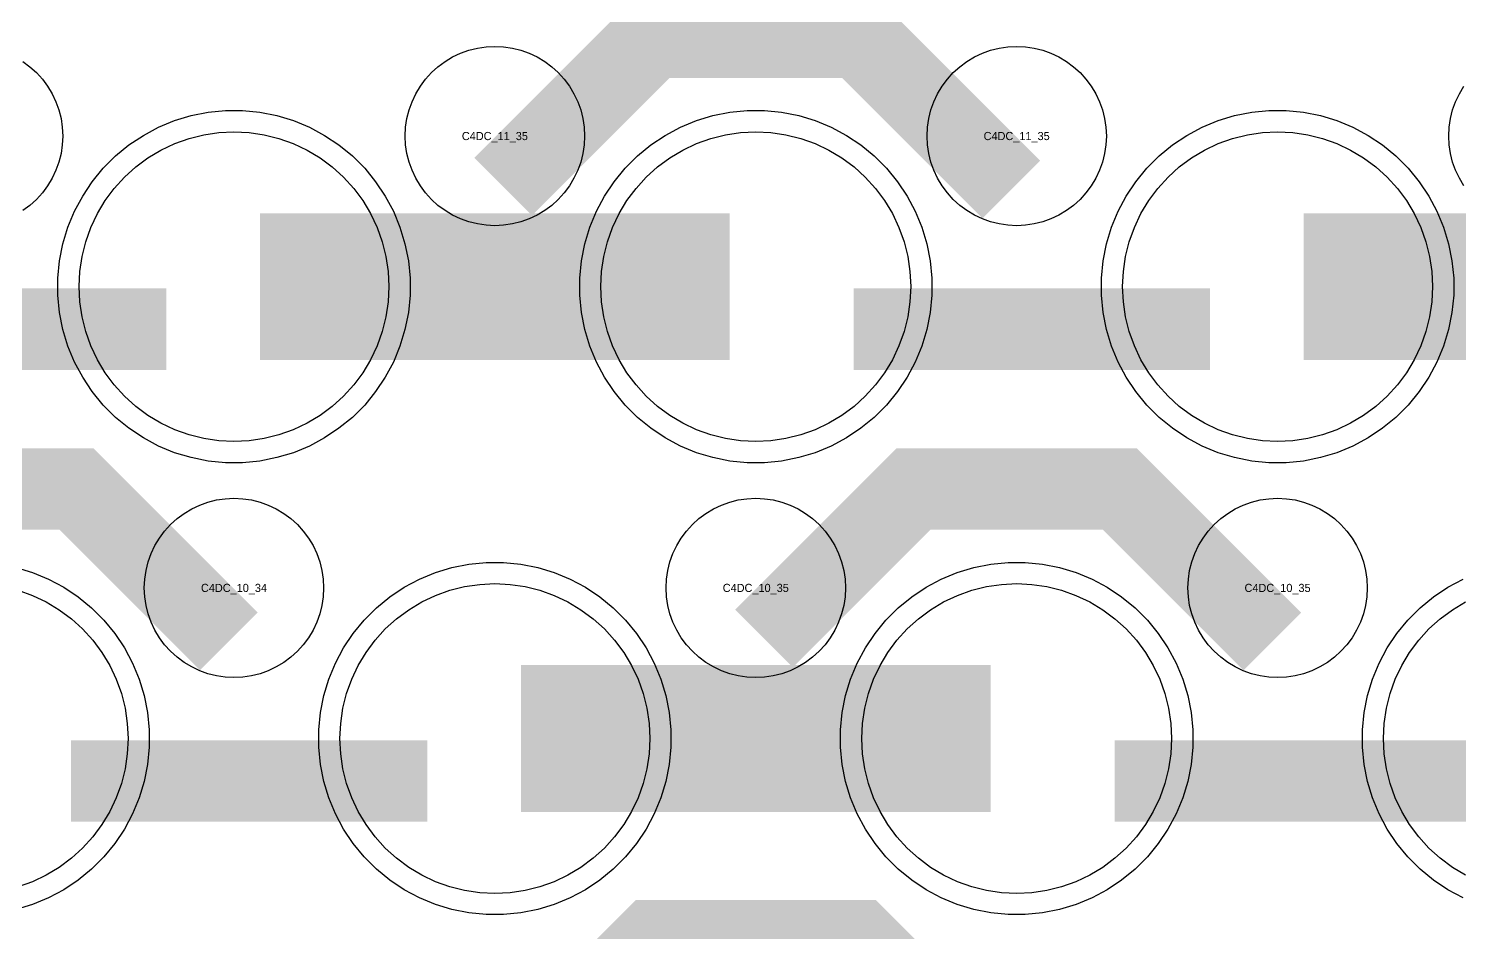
# Model space of a CAD drawing. Extents: x -11880 to 11880, y -14992 to 14992.
# Drawn here: x -943 to -504.2, y -13513.4 to -13236.2 of the extents above; entities that cross this region are included whole.
import ezdxf
from ezdxf.enums import TextEntityAlignment as Align

# ---------------------------------------------------------------- set-up
doc = ezdxf.new("R2010")
doc.units = 0
doc.header["$MEASUREMENT"] = 0
for name, color, linetype in [('GDS_775_DT_237', 138, 'CONTINUOUS'), ('RDL1_FS', 34, 'CONTINUOUS'), ('RDL_BS', 160, 'CONTINUOUS')]:
    doc.layers.add(name, color=color, linetype=linetype)

msp = doc.modelspace()

# ---------------------------------------------------------------- linework, layer by layer
at = {"layer": 'RDL1_FS'}
for points in [[(-880, -13362.869), (-884.657, -13362.64), (-889.268, -13361.956), (-893.791, -13360.824), (-898.181, -13359.252), (-902.395, -13357.26), (-906.395, -13354.862), (-910.14, -13352.084), (-913.594, -13348.954), (-916.724, -13345.5), (-919.502, -13341.755), (-921.9, -13337.755), (-923.892, -13333.541), (-925.464, -13329.151), (-926.596, -13324.628), (-927.28, -13320.017), (-927.509, -13315.36), (-927.28, -13310.703), (-926.596, -13306.092), (-925.464, -13301.569), (-923.892, -13297.179), (-921.9, -13292.965), (-919.502, -13288.965), (-916.724, -13285.22), (-913.594, -13281.766), (-910.14, -13278.636), (-906.395, -13275.858), (-902.395, -13273.46), (-898.181, -13271.468), (-893.791, -13269.896), (-889.268, -13268.764), (-884.657, -13268.08), (-880, -13267.851), (-875.343, -13268.08), (-870.732, -13268.764), (-866.209, -13269.896), (-861.819, -13271.468), (-857.605, -13273.46), (-853.605, -13275.858), (-849.86, -13278.636), (-846.406, -13281.766), (-843.276, -13285.22), (-840.498, -13288.965), (-838.1, -13292.965), (-836.108, -13297.179), (-834.536, -13301.569), (-833.404, -13306.092), (-832.72, -13310.703), (-832.491, -13315.36), (-832.72, -13320.017), (-833.404, -13324.628), (-834.536, -13329.151), (-836.108, -13333.541), (-838.1, -13337.755), (-840.498, -13341.755), (-843.276, -13345.5), (-846.406, -13348.954), (-849.86, -13352.084), (-853.605, -13354.862), (-857.605, -13357.26), (-861.819, -13359.252), (-866.209, -13360.824), (-870.732, -13361.956), (-875.343, -13362.64)], [(-720, -13362.869), (-724.657, -13362.64), (-729.268, -13361.956), (-733.791, -13360.824), (-738.181, -13359.252), (-742.395, -13357.26), (-746.395, -13354.862), (-750.14, -13352.084), (-753.594, -13348.954), (-756.724, -13345.5), (-759.502, -13341.755), (-761.9, -13337.755), (-763.892, -13333.541), (-765.464, -13329.151), (-766.596, -13324.628), (-767.28, -13320.017), (-767.509, -13315.36), (-767.28, -13310.703), (-766.596, -13306.092), (-765.464, -13301.569), (-763.892, -13297.179), (-761.9, -13292.965), (-759.502, -13288.965), (-756.724, -13285.22), (-753.594, -13281.766), (-750.14, -13278.636), (-746.395, -13275.858), (-742.395, -13273.46), (-738.181, -13271.468), (-733.791, -13269.896), (-729.268, -13268.764), (-724.657, -13268.08), (-720, -13267.851), (-715.343, -13268.08), (-710.732, -13268.764), (-706.209, -13269.896), (-701.819, -13271.468), (-697.605, -13273.46), (-693.605, -13275.858), (-689.86, -13278.636), (-686.406, -13281.766), (-683.276, -13285.22), (-680.498, -13288.965), (-678.1, -13292.965), (-676.108, -13297.179), (-674.536, -13301.569), (-673.404, -13306.092), (-672.72, -13310.703), (-672.491, -13315.36), (-672.72, -13320.017), (-673.404, -13324.628), (-674.536, -13329.151), (-676.108, -13333.541), (-678.1, -13337.755), (-680.498, -13341.755), (-683.276, -13345.5), (-686.406, -13348.954), (-689.86, -13352.084), (-693.605, -13354.862), (-697.605, -13357.26), (-701.819, -13359.252), (-706.209, -13360.824), (-710.732, -13361.956), (-715.343, -13362.64)], [(-560, -13362.869), (-564.657, -13362.64), (-569.268, -13361.956), (-573.791, -13360.824), (-578.181, -13359.252), (-582.395, -13357.26), (-586.395, -13354.862), (-590.14, -13352.084), (-593.594, -13348.954), (-596.724, -13345.5), (-599.502, -13341.755), (-601.9, -13337.755), (-603.892, -13333.541), (-605.464, -13329.151), (-606.596, -13324.628), (-607.28, -13320.017), (-607.509, -13315.36), (-607.28, -13310.703), (-606.596, -13306.092), (-605.464, -13301.569), (-603.892, -13297.179), (-601.9, -13292.965), (-599.502, -13288.965), (-596.724, -13285.22), (-593.594, -13281.766), (-590.14, -13278.636), (-586.395, -13275.858), (-582.395, -13273.46), (-578.181, -13271.468), (-573.791, -13269.896), (-569.268, -13268.764), (-564.657, -13268.08), (-560, -13267.851), (-555.343, -13268.08), (-550.732, -13268.764), (-546.209, -13269.896), (-541.819, -13271.468), (-537.605, -13273.46), (-533.605, -13275.858), (-529.86, -13278.636), (-526.406, -13281.766), (-523.276, -13285.22), (-520.498, -13288.965), (-518.1, -13292.965), (-516.108, -13297.179), (-514.536, -13301.569), (-513.404, -13306.092), (-512.72, -13310.703), (-512.491, -13315.36), (-512.72, -13320.017), (-513.404, -13324.628), (-514.536, -13329.151), (-516.108, -13333.541), (-518.1, -13337.755), (-520.498, -13341.755), (-523.276, -13345.5), (-526.406, -13348.954), (-529.86, -13352.084), (-533.605, -13354.862), (-537.605, -13357.26), (-541.819, -13359.252), (-546.209, -13360.824), (-550.732, -13361.956), (-555.343, -13362.64)], [(-800, -13501.434), (-804.657, -13501.205), (-809.268, -13500.521), (-813.791, -13499.389), (-818.181, -13497.817), (-822.395, -13495.825), (-826.395, -13493.427), (-830.14, -13490.649), (-833.594, -13487.519), (-836.724, -13484.065), (-839.502, -13480.32), (-841.9, -13476.32), (-843.892, -13472.106), (-845.464, -13467.716), (-846.596, -13463.193), (-847.28, -13458.582), (-847.509, -13453.925), (-847.28, -13449.268), (-846.596, -13444.657), (-845.464, -13440.134), (-843.892, -13435.744), (-841.9, -13431.53), (-839.502, -13427.53), (-836.724, -13423.785), (-833.594, -13420.331), (-830.14, -13417.201), (-826.395, -13414.423), (-822.395, -13412.025), (-818.181, -13410.033), (-813.791, -13408.461), (-809.268, -13407.329), (-804.657, -13406.645), (-800, -13406.416), (-795.343, -13406.645), (-790.732, -13407.329), (-786.209, -13408.461), (-781.819, -13410.033), (-777.605, -13412.025), (-773.605, -13414.423), (-769.86, -13417.201), (-766.406, -13420.331), (-763.276, -13423.785), (-760.498, -13427.53), (-758.1, -13431.53), (-756.108, -13435.744), (-754.536, -13440.134), (-753.404, -13444.657), (-752.72, -13449.268), (-752.491, -13453.925), (-752.72, -13458.582), (-753.404, -13463.193), (-754.536, -13467.716), (-756.108, -13472.106), (-758.1, -13476.32), (-760.498, -13480.32), (-763.276, -13484.065), (-766.406, -13487.519), (-769.86, -13490.649), (-773.605, -13493.427), (-777.605, -13495.825), (-781.819, -13497.817), (-786.209, -13499.389), (-790.732, -13500.521), (-795.343, -13501.205)], [(-640, -13501.434), (-644.657, -13501.205), (-649.268, -13500.521), (-653.791, -13499.389), (-658.181, -13497.817), (-662.395, -13495.825), (-666.395, -13493.427), (-670.14, -13490.649), (-673.594, -13487.519), (-676.724, -13484.065), (-679.502, -13480.32), (-681.9, -13476.32), (-683.892, -13472.106), (-685.464, -13467.716), (-686.596, -13463.193), (-687.28, -13458.582), (-687.509, -13453.925), (-687.28, -13449.268), (-686.596, -13444.657), (-685.464, -13440.134), (-683.892, -13435.744), (-681.9, -13431.53), (-679.502, -13427.53), (-676.724, -13423.785), (-673.594, -13420.331), (-670.14, -13417.201), (-666.395, -13414.423), (-662.395, -13412.025), (-658.181, -13410.033), (-653.791, -13408.461), (-649.268, -13407.329), (-644.657, -13406.645), (-640, -13406.416), (-635.343, -13406.645), (-630.732, -13407.329), (-626.209, -13408.461), (-621.819, -13410.033), (-617.605, -13412.025), (-613.605, -13414.423), (-609.86, -13417.201), (-606.406, -13420.331), (-603.276, -13423.785), (-600.498, -13427.53), (-598.1, -13431.53), (-596.108, -13435.744), (-594.536, -13440.134), (-593.404, -13444.657), (-592.72, -13449.268), (-592.491, -13453.925), (-592.72, -13458.582), (-593.404, -13463.193), (-594.536, -13467.716), (-596.108, -13472.106), (-598.1, -13476.32), (-600.498, -13480.32), (-603.276, -13484.065), (-606.406, -13487.519), (-609.86, -13490.649), (-613.605, -13493.427), (-617.605, -13495.825), (-621.819, -13497.817), (-626.209, -13499.389), (-630.732, -13500.521), (-635.343, -13501.205)]]:
    msp.add_lwpolyline(points, close=True, dxfattribs=at)
for points in [[(-871.998, -13315.36, 45, 45, 0), (-799.998, -13315.36, 45, 45, 0)], [(-799.998, -13315.36, 45, 45, 0), (-727.998, -13315.36, 45, 45, 0)], [(-551.998, -13315.36, 45, 45, 0), (-479.998, -13315.36, 45, 45, 0)], [(-791.998, -13453.925, 45, 45, 0), (-719.998, -13453.925, 45, 45, 0)], [(-719.998, -13453.925, 45, 45, 0), (-647.998, -13453.925, 45, 45, 0)]]:
    msp.add_lwpolyline(points, format="xyseb", dxfattribs=at)
for points in [[(-946.209, -13408.461), (-941.819, -13410.033), (-937.605, -13412.025), (-933.605, -13414.423), (-929.86, -13417.201), (-926.406, -13420.331), (-923.276, -13423.785), (-920.498, -13427.53), (-918.1, -13431.53), (-916.108, -13435.744), (-914.536, -13440.134), (-913.404, -13444.657), (-912.72, -13449.268), (-912.491, -13453.925), (-912.72, -13458.582), (-913.404, -13463.193), (-914.536, -13467.716), (-916.108, -13472.106), (-918.1, -13476.32), (-920.498, -13480.32), (-923.276, -13484.065), (-926.406, -13487.519), (-929.86, -13490.649), (-933.605, -13493.427), (-937.605, -13495.825), (-941.819, -13497.817), (-946.209, -13499.389)], [(-502.395, -13495.825), (-506.395, -13493.427), (-510.14, -13490.649), (-513.594, -13487.519), (-516.724, -13484.065), (-519.502, -13480.32), (-521.9, -13476.32), (-523.892, -13472.106), (-525.464, -13467.716), (-526.596, -13463.193), (-527.28, -13458.582), (-527.509, -13453.925), (-527.28, -13449.268), (-526.596, -13444.657), (-525.464, -13440.134), (-523.892, -13435.744), (-521.9, -13431.53), (-519.502, -13427.53), (-516.724, -13423.785), (-513.594, -13420.331), (-510.14, -13417.201), (-506.395, -13414.423), (-502.395, -13412.025)]]:
    msp.add_lwpolyline(points, dxfattribs=at)
at = {"layer": 'RDL_BS'}
for points in [[(-797.438, -13284.674, 25, 25, 0), (-751.623, -13238.859, 25, 25, 0), (-718.07, -13238.859, 25, 25, 0)], [(-641.599, -13285.573, 25, 25, 0), (-688.313, -13238.859, 25, 25, 0), (-718.071, -13238.859, 25, 25, 0)], [(-1009.984, -13328.373, 25, 25, 0), (-900.719, -13328.373, 25, 25, 0)], [(-689.984, -13328.373, 25, 25, 0), (-580.719, -13328.373, 25, 25, 0)], [(-881.599, -13424.138, 25, 25, 0), (-928.313, -13377.424, 25, 25, 0), (-958.071, -13377.424, 25, 25, 0)], [(-717.438, -13423.239, 25, 25, 0), (-671.623, -13377.424, 25, 25, 0), (-638.07, -13377.424, 25, 25, 0)], [(-561.599, -13424.138, 25, 25, 0), (-608.313, -13377.424, 25, 25, 0), (-638.071, -13377.424, 25, 25, 0)], [(-929.984, -13466.938, 25, 25, 0), (-820.719, -13466.938, 25, 25, 0)], [(-609.984, -13466.938, 25, 25, 0), (-500.719, -13466.938, 25, 25, 0)], [(-797.438, -13561.799, 25, 25, 0), (-751.623, -13515.984, 25, 25, 0), (-718.07, -13515.984, 25, 25, 0)], [(-641.599, -13562.698, 25, 25, 0), (-688.313, -13515.984, 25, 25, 0), (-718.071, -13515.984, 25, 25, 0)]]:
    msp.add_lwpolyline(points, format="xyseb", dxfattribs=at)
for points in [[(-800, -13296.666), (-802.693, -13296.534), (-805.365, -13296.138), (-807.984, -13295.481), (-810.519, -13294.574), (-812.956, -13293.422), (-815.28, -13292.029), (-817.443, -13290.426), (-819.442, -13288.614), (-821.254, -13286.615), (-822.857, -13284.452), (-824.25, -13282.128), (-825.402, -13279.691), (-826.309, -13277.156), (-826.966, -13274.537), (-827.362, -13271.865), (-827.494, -13269.172), (-827.362, -13266.479), (-826.966, -13263.807), (-826.309, -13261.188), (-825.402, -13258.653), (-824.25, -13256.216), (-822.857, -13253.892), (-821.254, -13251.729), (-819.442, -13249.73), (-817.443, -13247.918), (-815.28, -13246.315), (-812.956, -13244.922), (-810.519, -13243.77), (-807.984, -13242.863), (-805.365, -13242.206), (-802.693, -13241.81), (-800, -13241.678), (-797.307, -13241.81), (-794.635, -13242.206), (-792.016, -13242.863), (-789.481, -13243.77), (-787.044, -13244.922), (-784.72, -13246.315), (-782.557, -13247.918), (-780.558, -13249.73), (-778.746, -13251.729), (-777.143, -13253.892), (-775.75, -13256.216), (-774.598, -13258.653), (-773.691, -13261.188), (-773.034, -13263.807), (-772.638, -13266.479), (-772.506, -13269.172), (-772.638, -13271.865), (-773.034, -13274.537), (-773.691, -13277.156), (-774.598, -13279.691), (-775.75, -13282.128), (-777.143, -13284.452), (-778.746, -13286.615), (-780.558, -13288.614), (-782.557, -13290.426), (-784.72, -13292.029), (-787.044, -13293.422), (-789.481, -13294.574), (-792.016, -13295.481), (-794.635, -13296.138), (-797.307, -13296.534)], [(-640, -13296.666), (-642.693, -13296.534), (-645.365, -13296.138), (-647.984, -13295.481), (-650.519, -13294.574), (-652.956, -13293.422), (-655.28, -13292.029), (-657.443, -13290.426), (-659.442, -13288.614), (-661.254, -13286.615), (-662.857, -13284.452), (-664.25, -13282.128), (-665.402, -13279.691), (-666.309, -13277.156), (-666.966, -13274.537), (-667.362, -13271.865), (-667.494, -13269.172), (-667.362, -13266.479), (-666.966, -13263.807), (-666.309, -13261.188), (-665.402, -13258.653), (-664.25, -13256.216), (-662.857, -13253.892), (-661.254, -13251.729), (-659.442, -13249.73), (-657.443, -13247.918), (-655.28, -13246.315), (-652.956, -13244.922), (-650.519, -13243.77), (-647.984, -13242.863), (-645.365, -13242.206), (-642.693, -13241.81), (-640, -13241.678), (-637.307, -13241.81), (-634.635, -13242.206), (-632.016, -13242.863), (-629.481, -13243.77), (-627.044, -13244.922), (-624.72, -13246.315), (-622.557, -13247.918), (-620.558, -13249.73), (-618.746, -13251.729), (-617.143, -13253.892), (-615.75, -13256.216), (-614.598, -13258.653), (-613.691, -13261.188), (-613.034, -13263.807), (-612.638, -13266.479), (-612.506, -13269.172), (-612.638, -13271.865), (-613.034, -13274.537), (-613.691, -13277.156), (-614.598, -13279.691), (-615.75, -13282.128), (-617.143, -13284.452), (-618.746, -13286.615), (-620.558, -13288.614), (-622.557, -13290.426), (-624.72, -13292.029), (-627.044, -13293.422), (-629.481, -13294.574), (-632.016, -13295.481), (-634.635, -13296.138), (-637.307, -13296.534)], [(-882.644, -13369.36), (-887.938, -13368.843), (-893.165, -13367.797), (-898.205, -13366.266), (-903.115, -13364.235), (-907.777, -13361.743), (-912.191, -13358.796), (-916.292, -13355.434), (-920.074, -13351.652), (-923.436, -13347.551), (-926.383, -13343.137), (-928.875, -13338.475), (-930.906, -13333.565), (-932.437, -13328.525), (-933.483, -13323.298), (-934, -13318.004), (-934, -13312.716), (-933.483, -13307.422), (-932.437, -13302.195), (-930.906, -13297.155), (-928.875, -13292.245), (-926.383, -13287.583), (-923.436, -13283.169), (-920.074, -13279.068), (-916.292, -13275.286), (-912.191, -13271.924), (-907.777, -13268.977), (-903.115, -13266.485), (-898.205, -13264.454), (-893.165, -13262.923), (-887.938, -13261.877), (-882.644, -13261.36), (-877.356, -13261.36), (-872.062, -13261.877), (-866.835, -13262.923), (-861.795, -13264.454), (-856.885, -13266.485), (-852.223, -13268.977), (-847.809, -13271.924), (-843.708, -13275.286), (-839.926, -13279.068), (-836.564, -13283.169), (-833.617, -13287.583), (-831.125, -13292.245), (-829.094, -13297.155), (-827.563, -13302.195), (-826.517, -13307.422), (-826, -13312.716), (-826, -13318.004), (-826.517, -13323.298), (-827.563, -13328.525), (-829.094, -13333.565), (-831.125, -13338.475), (-833.617, -13343.137), (-836.564, -13347.551), (-839.926, -13351.652), (-843.708, -13355.434), (-847.809, -13358.796), (-852.223, -13361.743), (-856.885, -13364.235), (-861.795, -13366.266), (-866.835, -13367.797), (-872.062, -13368.843), (-877.356, -13369.36)], [(-722.644, -13369.36), (-727.938, -13368.843), (-733.165, -13367.797), (-738.205, -13366.266), (-743.115, -13364.235), (-747.777, -13361.743), (-752.191, -13358.796), (-756.292, -13355.434), (-760.074, -13351.652), (-763.436, -13347.551), (-766.383, -13343.137), (-768.875, -13338.475), (-770.906, -13333.565), (-772.437, -13328.525), (-773.483, -13323.298), (-774, -13318.004), (-774, -13312.716), (-773.483, -13307.422), (-772.437, -13302.195), (-770.906, -13297.155), (-768.875, -13292.245), (-766.383, -13287.583), (-763.436, -13283.169), (-760.074, -13279.068), (-756.292, -13275.286), (-752.191, -13271.924), (-747.777, -13268.977), (-743.115, -13266.485), (-738.205, -13264.454), (-733.165, -13262.923), (-727.938, -13261.877), (-722.644, -13261.36), (-717.356, -13261.36), (-712.062, -13261.877), (-706.835, -13262.923), (-701.795, -13264.454), (-696.885, -13266.485), (-692.223, -13268.977), (-687.809, -13271.924), (-683.708, -13275.286), (-679.926, -13279.068), (-676.564, -13283.169), (-673.617, -13287.583), (-671.125, -13292.245), (-669.094, -13297.155), (-667.563, -13302.195), (-666.517, -13307.422), (-666, -13312.716), (-666, -13318.004), (-666.517, -13323.298), (-667.563, -13328.525), (-669.094, -13333.565), (-671.125, -13338.475), (-673.617, -13343.137), (-676.564, -13347.551), (-679.926, -13351.652), (-683.708, -13355.434), (-687.809, -13358.796), (-692.223, -13361.743), (-696.885, -13364.235), (-701.795, -13366.266), (-706.835, -13367.797), (-712.062, -13368.843), (-717.356, -13369.36)], [(-562.644, -13369.36), (-567.938, -13368.843), (-573.165, -13367.797), (-578.205, -13366.266), (-583.115, -13364.235), (-587.777, -13361.743), (-592.191, -13358.796), (-596.292, -13355.434), (-600.074, -13351.652), (-603.436, -13347.551), (-606.383, -13343.137), (-608.875, -13338.475), (-610.906, -13333.565), (-612.437, -13328.525), (-613.483, -13323.298), (-614, -13318.004), (-614, -13312.716), (-613.483, -13307.422), (-612.437, -13302.195), (-610.906, -13297.155), (-608.875, -13292.245), (-606.383, -13287.583), (-603.436, -13283.169), (-600.074, -13279.068), (-596.292, -13275.286), (-592.191, -13271.924), (-587.777, -13268.977), (-583.115, -13266.485), (-578.205, -13264.454), (-573.165, -13262.923), (-567.938, -13261.877), (-562.644, -13261.36), (-557.356, -13261.36), (-552.062, -13261.877), (-546.835, -13262.923), (-541.795, -13264.454), (-536.885, -13266.485), (-532.223, -13268.977), (-527.809, -13271.924), (-523.708, -13275.286), (-519.926, -13279.068), (-516.564, -13283.169), (-513.617, -13287.583), (-511.125, -13292.245), (-509.094, -13297.155), (-507.563, -13302.195), (-506.517, -13307.422), (-506, -13312.716), (-506, -13318.004), (-506.517, -13323.298), (-507.563, -13328.525), (-509.094, -13333.565), (-511.125, -13338.475), (-513.617, -13343.137), (-516.564, -13347.551), (-519.926, -13351.652), (-523.708, -13355.434), (-527.809, -13358.796), (-532.223, -13361.743), (-536.885, -13364.235), (-541.795, -13366.266), (-546.835, -13367.797), (-552.062, -13368.843), (-557.356, -13369.36)], [(-880, -13435.231), (-882.693, -13435.099), (-885.365, -13434.703), (-887.984, -13434.046), (-890.519, -13433.139), (-892.956, -13431.987), (-895.28, -13430.594), (-897.443, -13428.991), (-899.442, -13427.179), (-901.254, -13425.18), (-902.857, -13423.017), (-904.25, -13420.693), (-905.402, -13418.256), (-906.309, -13415.721), (-906.966, -13413.102), (-907.362, -13410.43), (-907.494, -13407.737), (-907.362, -13405.044), (-906.966, -13402.372), (-906.309, -13399.753), (-905.402, -13397.218), (-904.25, -13394.781), (-902.857, -13392.457), (-901.254, -13390.294), (-899.442, -13388.295), (-897.443, -13386.483), (-895.28, -13384.88), (-892.956, -13383.487), (-890.519, -13382.335), (-887.984, -13381.428), (-885.365, -13380.771), (-882.693, -13380.375), (-880, -13380.243), (-877.307, -13380.375), (-874.635, -13380.771), (-872.016, -13381.428), (-869.481, -13382.335), (-867.044, -13383.487), (-864.72, -13384.88), (-862.557, -13386.483), (-860.558, -13388.295), (-858.746, -13390.294), (-857.143, -13392.457), (-855.75, -13394.781), (-854.598, -13397.218), (-853.691, -13399.753), (-853.034, -13402.372), (-852.638, -13405.044), (-852.506, -13407.737), (-852.638, -13410.43), (-853.034, -13413.102), (-853.691, -13415.721), (-854.598, -13418.256), (-855.75, -13420.693), (-857.143, -13423.017), (-858.746, -13425.18), (-860.558, -13427.179), (-862.557, -13428.991), (-864.72, -13430.594), (-867.044, -13431.987), (-869.481, -13433.139), (-872.016, -13434.046), (-874.635, -13434.703), (-877.307, -13435.099)], [(-720, -13435.231), (-722.693, -13435.099), (-725.365, -13434.703), (-727.984, -13434.046), (-730.519, -13433.139), (-732.956, -13431.987), (-735.28, -13430.594), (-737.443, -13428.991), (-739.442, -13427.179), (-741.254, -13425.18), (-742.857, -13423.017), (-744.25, -13420.693), (-745.402, -13418.256), (-746.309, -13415.721), (-746.966, -13413.102), (-747.362, -13410.43), (-747.494, -13407.737), (-747.362, -13405.044), (-746.966, -13402.372), (-746.309, -13399.753), (-745.402, -13397.218), (-744.25, -13394.781), (-742.857, -13392.457), (-741.254, -13390.294), (-739.442, -13388.295), (-737.443, -13386.483), (-735.28, -13384.88), (-732.956, -13383.487), (-730.519, -13382.335), (-727.984, -13381.428), (-725.365, -13380.771), (-722.693, -13380.375), (-720, -13380.243), (-717.307, -13380.375), (-714.635, -13380.771), (-712.016, -13381.428), (-709.481, -13382.335), (-707.044, -13383.487), (-704.72, -13384.88), (-702.557, -13386.483), (-700.558, -13388.295), (-698.746, -13390.294), (-697.143, -13392.457), (-695.75, -13394.781), (-694.598, -13397.218), (-693.691, -13399.753), (-693.034, -13402.372), (-692.638, -13405.044), (-692.506, -13407.737), (-692.638, -13410.43), (-693.034, -13413.102), (-693.691, -13415.721), (-694.598, -13418.256), (-695.75, -13420.693), (-697.143, -13423.017), (-698.746, -13425.18), (-700.558, -13427.179), (-702.557, -13428.991), (-704.72, -13430.594), (-707.044, -13431.987), (-709.481, -13433.139), (-712.016, -13434.046), (-714.635, -13434.703), (-717.307, -13435.099)], [(-560, -13435.231), (-562.693, -13435.099), (-565.365, -13434.703), (-567.984, -13434.046), (-570.519, -13433.139), (-572.956, -13431.987), (-575.28, -13430.594), (-577.443, -13428.991), (-579.442, -13427.179), (-581.254, -13425.18), (-582.857, -13423.017), (-584.25, -13420.693), (-585.402, -13418.256), (-586.309, -13415.721), (-586.966, -13413.102), (-587.362, -13410.43), (-587.494, -13407.737), (-587.362, -13405.044), (-586.966, -13402.372), (-586.309, -13399.753), (-585.402, -13397.218), (-584.25, -13394.781), (-582.857, -13392.457), (-581.254, -13390.294), (-579.442, -13388.295), (-577.443, -13386.483), (-575.28, -13384.88), (-572.956, -13383.487), (-570.519, -13382.335), (-567.984, -13381.428), (-565.365, -13380.771), (-562.693, -13380.375), (-560, -13380.243), (-557.307, -13380.375), (-554.635, -13380.771), (-552.016, -13381.428), (-549.481, -13382.335), (-547.044, -13383.487), (-544.72, -13384.88), (-542.557, -13386.483), (-540.558, -13388.295), (-538.746, -13390.294), (-537.143, -13392.457), (-535.75, -13394.781), (-534.598, -13397.218), (-533.691, -13399.753), (-533.034, -13402.372), (-532.638, -13405.044), (-532.506, -13407.737), (-532.638, -13410.43), (-533.034, -13413.102), (-533.691, -13415.721), (-534.598, -13418.256), (-535.75, -13420.693), (-537.143, -13423.017), (-538.746, -13425.18), (-540.558, -13427.179), (-542.557, -13428.991), (-544.72, -13430.594), (-547.044, -13431.987), (-549.481, -13433.139), (-552.016, -13434.046), (-554.635, -13434.703), (-557.307, -13435.099)], [(-802.644, -13507.925), (-807.938, -13507.408), (-813.165, -13506.362), (-818.205, -13504.831), (-823.115, -13502.8), (-827.777, -13500.308), (-832.191, -13497.361), (-836.292, -13493.999), (-840.074, -13490.217), (-843.436, -13486.116), (-846.383, -13481.702), (-848.875, -13477.04), (-850.906, -13472.13), (-852.437, -13467.09), (-853.483, -13461.863), (-854, -13456.569), (-854, -13451.281), (-853.483, -13445.987), (-852.437, -13440.76), (-850.906, -13435.72), (-848.875, -13430.81), (-846.383, -13426.148), (-843.436, -13421.734), (-840.074, -13417.633), (-836.292, -13413.851), (-832.191, -13410.489), (-827.777, -13407.542), (-823.115, -13405.05), (-818.205, -13403.019), (-813.165, -13401.488), (-807.938, -13400.442), (-802.644, -13399.925), (-797.356, -13399.925), (-792.062, -13400.442), (-786.835, -13401.488), (-781.795, -13403.019), (-776.885, -13405.05), (-772.223, -13407.542), (-767.809, -13410.489), (-763.708, -13413.851), (-759.926, -13417.633), (-756.564, -13421.734), (-753.617, -13426.148), (-751.125, -13430.81), (-749.094, -13435.72), (-747.563, -13440.76), (-746.517, -13445.987), (-746, -13451.281), (-746, -13456.569), (-746.517, -13461.863), (-747.563, -13467.09), (-749.094, -13472.13), (-751.125, -13477.04), (-753.617, -13481.702), (-756.564, -13486.116), (-759.926, -13490.217), (-763.708, -13493.999), (-767.809, -13497.361), (-772.223, -13500.308), (-776.885, -13502.8), (-781.795, -13504.831), (-786.835, -13506.362), (-792.062, -13507.408), (-797.356, -13507.925)], [(-642.644, -13507.925), (-647.938, -13507.408), (-653.165, -13506.362), (-658.205, -13504.831), (-663.115, -13502.8), (-667.777, -13500.308), (-672.191, -13497.361), (-676.292, -13493.999), (-680.074, -13490.217), (-683.436, -13486.116), (-686.383, -13481.702), (-688.875, -13477.04), (-690.906, -13472.13), (-692.437, -13467.09), (-693.483, -13461.863), (-694, -13456.569), (-694, -13451.281), (-693.483, -13445.987), (-692.437, -13440.76), (-690.906, -13435.72), (-688.875, -13430.81), (-686.383, -13426.148), (-683.436, -13421.734), (-680.074, -13417.633), (-676.292, -13413.851), (-672.191, -13410.489), (-667.777, -13407.542), (-663.115, -13405.05), (-658.205, -13403.019), (-653.165, -13401.488), (-647.938, -13400.442), (-642.644, -13399.925), (-637.356, -13399.925), (-632.062, -13400.442), (-626.835, -13401.488), (-621.795, -13403.019), (-616.885, -13405.05), (-612.223, -13407.542), (-607.809, -13410.489), (-603.708, -13413.851), (-599.926, -13417.633), (-596.564, -13421.734), (-593.617, -13426.148), (-591.125, -13430.81), (-589.094, -13435.72), (-587.563, -13440.76), (-586.517, -13445.987), (-586, -13451.281), (-586, -13456.569), (-586.517, -13461.863), (-587.563, -13467.09), (-589.094, -13472.13), (-591.125, -13477.04), (-593.617, -13481.702), (-596.564, -13486.116), (-599.926, -13490.217), (-603.708, -13493.999), (-607.809, -13497.361), (-612.223, -13500.308), (-616.885, -13502.8), (-621.795, -13504.831), (-626.835, -13506.362), (-632.062, -13507.408), (-637.356, -13507.925)]]:
    msp.add_lwpolyline(points, close=True, dxfattribs=at)
for points in [[(-944.72, -13246.315), (-942.557, -13247.918), (-940.558, -13249.73), (-938.746, -13251.729), (-937.143, -13253.892), (-935.75, -13256.216), (-934.598, -13258.653), (-933.691, -13261.188), (-933.034, -13263.807), (-932.638, -13266.479), (-932.506, -13269.172), (-932.638, -13271.865), (-933.034, -13274.537), (-933.691, -13277.156), (-934.598, -13279.691), (-935.75, -13282.128), (-937.143, -13284.452), (-938.746, -13286.615), (-940.558, -13288.614), (-942.557, -13290.426), (-944.72, -13292.029)], [(-502.857, -13284.452), (-504.25, -13282.128), (-505.402, -13279.691), (-506.309, -13277.156), (-506.966, -13274.537), (-507.362, -13271.865), (-507.494, -13269.172), (-507.362, -13266.479), (-506.966, -13263.807), (-506.309, -13261.188), (-505.402, -13258.653), (-504.25, -13256.216), (-502.857, -13253.892)], [(-946.835, -13401.488), (-941.795, -13403.019), (-936.885, -13405.05), (-932.223, -13407.542), (-927.809, -13410.489), (-923.708, -13413.851), (-919.926, -13417.633), (-916.564, -13421.734), (-913.617, -13426.148), (-911.125, -13430.81), (-909.094, -13435.72), (-907.563, -13440.76), (-906.517, -13445.987), (-906, -13451.281), (-906, -13456.569), (-906.517, -13461.863), (-907.563, -13467.09), (-909.094, -13472.13), (-911.125, -13477.04), (-913.617, -13481.702), (-916.564, -13486.116), (-919.926, -13490.217), (-923.708, -13493.999), (-927.809, -13497.361), (-932.223, -13500.308), (-936.885, -13502.8), (-941.795, -13504.831), (-946.835, -13506.362)], [(-503.115, -13502.8), (-507.777, -13500.308), (-512.191, -13497.361), (-516.292, -13493.999), (-520.074, -13490.217), (-523.436, -13486.116), (-526.383, -13481.702), (-528.875, -13477.04), (-530.906, -13472.13), (-532.437, -13467.09), (-533.483, -13461.863), (-534, -13456.569), (-534, -13451.281), (-533.483, -13445.987), (-532.437, -13440.76), (-530.906, -13435.72), (-528.875, -13430.81), (-526.383, -13426.148), (-523.436, -13421.734), (-520.074, -13417.633), (-516.292, -13413.851), (-512.191, -13410.489), (-507.777, -13407.542), (-503.115, -13405.05)]]:
    msp.add_lwpolyline(points, dxfattribs=at)

# ---------------------------------------------------------------- texts
at = {"layer": 'GDS_775_DT_237'}
for s, p in [('C4DC_11_35', (-800, -13269.172)), ('C4DC_11_35', (-800, -13269.172)), ('C4DC_11_35', (-640, -13269.172)), ('C4DC_11_35', (-640, -13269.172)), ('C4DC_10_34', (-880, -13407.737)), ('C4DC_10_34', (-880, -13407.737)), ('C4DC_10_35', (-720, -13407.737)), ('C4DC_10_35', (-720, -13407.737)), ('C4DC_10_35', (-560, -13407.737)), ('C4DC_10_35', (-560, -13407.737))]:
    msp.add_text(s, height=2.5, dxfattribs=at).set_placement(p, align=Align.MIDDLE_CENTER)

doc.saveas('drawing.dxf')
